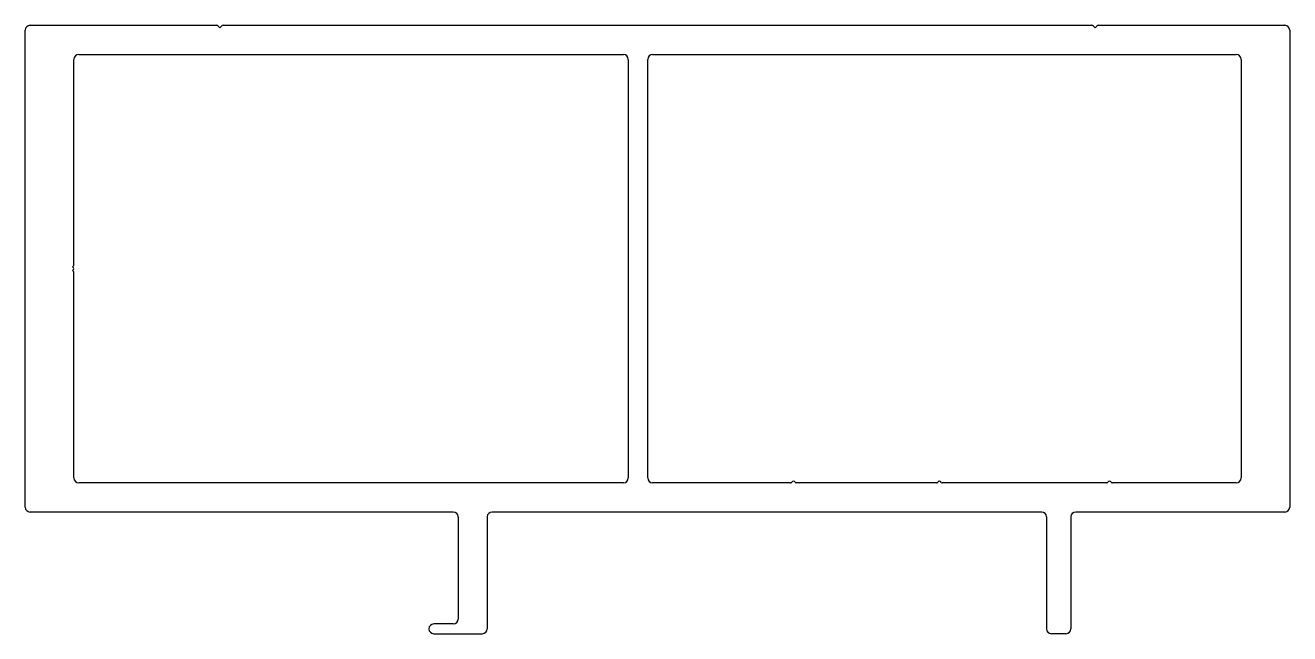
# Model space of a CAD drawing. Extents: x 2521 to 2781, y 1892 to 2017.
import ezdxf

# ---------------------------------------------------------------- set-up
doc = ezdxf.new("R2010")
doc.units = 0
doc.layers.get('0').update_dxf_attribs({"linetype": 'CONTINUOUS'})

msp = doc.modelspace()

# ---------------------------------------------------------------- linework, layer by layer
for p, q in [((2521.2, 1918.49), (2521.2, 2016.49)), ((2522.2, 2017.49), (2560.49, 2017.49)), ((2561.2, 2016.99), (2560.85, 2017.34)), ((2561.2, 2016.99), (2561.56, 2017.34)), ((2561.91, 2017.49), (2740.49, 2017.49)), ((2741.2, 2016.99), (2740.85, 2017.34)), ((2741.2, 2016.99), (2741.56, 2017.34)), ((2741.91, 2017.49), (2780.2, 2017.49)), ((2781.2, 2016.49), (2781.2, 1918.49)), ((2531.2, 1968.24), (2531.2, 2010.49)), ((2532.2, 2011.49), (2644.2, 2011.49)), ((2645.2, 2010.49), (2645.2, 1924.49)), ((2649.2, 1924.49), (2649.2, 2010.49)), ((2650.2, 2011.49), (2770.2, 2011.49)), ((2771.2, 2010.49), (2771.2, 1924.49)), ((2530.93, 1967.87), (2531.13, 1968.06)), ((2531.13, 1967.67), (2530.93, 1967.87)), ((2530.93, 1967.12), (2531.13, 1967.31)), ((2531.13, 1966.92), (2530.93, 1967.12)), ((2531.2, 1924.49), (2531.2, 1966.74)), ((2644.2, 1923.49), (2532.2, 1923.49)), ((2678.58, 1923.49), (2650.2, 1923.49)), ((2678.95, 1923.75), (2678.76, 1923.56)), ((2679.56, 1923.56), (2679.37, 1923.75)), ((2708.58, 1923.49), (2679.74, 1923.49)), ((2708.95, 1923.75), (2708.76, 1923.56)), ((2709.56, 1923.56), (2709.37, 1923.75)), ((2743.58, 1923.49), (2709.74, 1923.49)), ((2743.95, 1923.75), (2743.76, 1923.56)), ((2744.56, 1923.56), (2744.37, 1923.75)), ((2770.2, 1923.49), (2744.74, 1923.49)), ((2609.2, 1917.49), (2522.2, 1917.49)), ((2610.2, 1916.49), (2610.2, 1895.49)), ((2616.2, 1916.49), (2616.2, 1893.49)), ((2730.2, 1917.49), (2617.2, 1917.49)), ((2731.2, 1916.49), (2731.2, 1893.49)), ((2736.2, 1916.49), (2736.2, 1893.49)), ((2780.2, 1917.49), (2737.2, 1917.49)), ((2609.2, 1894.49), (2605.2, 1894.49)), ((2605.2, 1892.49), (2615.2, 1892.49)), ((2735.2, 1892.49), (2732.2, 1892.49))]:
    msp.add_line(p, q)
for centre, radius, start, end in [((2522.2, 2016.49), 1, 90, 180), ((2560.49, 2016.99), 0.5, 45, 90), ((2561.91, 2016.99), 0.5, 90, 135), ((2740.49, 2016.99), 0.5, 45, 90), ((2741.91, 2016.99), 0.5, 90, 135), ((2780.2, 2016.49), 1, 0, 90), ((2532.2, 2010.49), 1, 90, 180), ((2644.2, 2010.49), 1, 0, 90), ((2650.2, 2010.49), 1, 90, 180), ((2770.2, 2010.49), 1, 0, 90), ((2530.95, 1968.24), 0.25, 315, 0), ((2530.95, 1967.49), 0.25, 315, 45), ((2530.95, 1966.74), 0.25, 0, 45), ((2532.2, 1924.49), 1, 180, 270), ((2644.2, 1924.49), 1, 270, 0), ((2650.2, 1924.49), 1, 180, 270), ((2770.2, 1924.49), 1, 270, 0), ((2678.58, 1923.74), 0.25, 270, 315), ((2679.16, 1923.54), 0.3, 45, 135), ((2679.74, 1923.74), 0.25, 225, 270), ((2708.58, 1923.74), 0.25, 270, 315), ((2709.16, 1923.54), 0.3, 45, 135), ((2709.74, 1923.74), 0.25, 225, 270), ((2743.58, 1923.74), 0.25, 270, 315), ((2744.16, 1923.54), 0.3, 45, 135), ((2744.74, 1923.74), 0.25, 225, 270), ((2522.2, 1918.49), 1, 180, 270), ((2609.2, 1916.49), 1, 0, 90), ((2617.2, 1916.49), 1, 90, 180), ((2730.2, 1916.49), 1, 0, 90), ((2737.2, 1916.49), 1, 90, 180), ((2780.2, 1918.49), 1, 270, 0), ((2609.2, 1895.49), 1, 270, 0), ((2605.2, 1893.49), 1, 90, 180), ((2605.2, 1893.49), 1, 180, 270), ((2615.2, 1893.49), 1, 270, 0), ((2732.2, 1893.49), 1, 180, 270), ((2735.2, 1893.49), 1, 270, 0)]:
    msp.add_arc(centre, radius, start, end)

doc.saveas('drawing.dxf')
